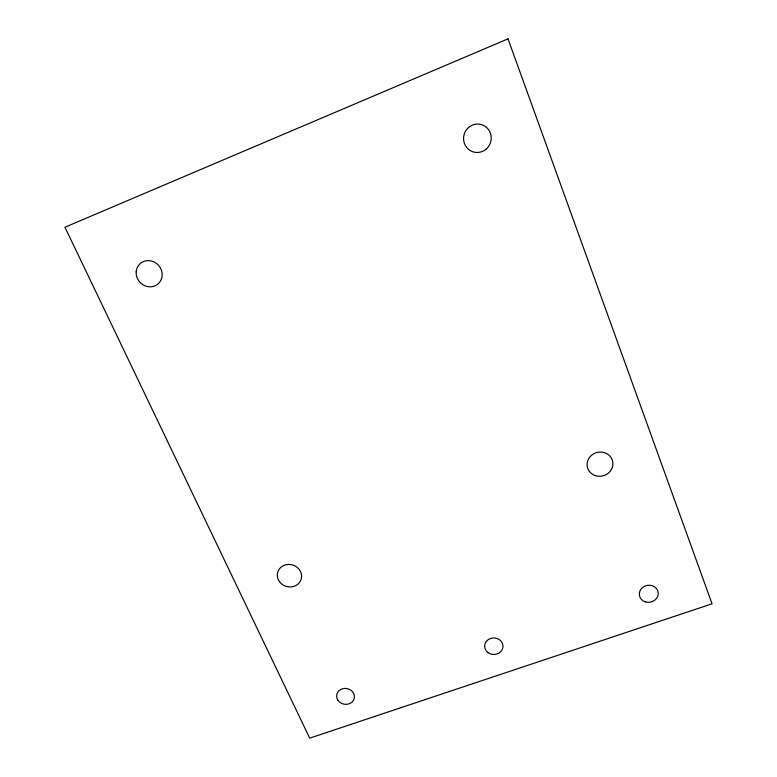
<?xml version="1.0" encoding="UTF-8"?>
<svg xmlns="http://www.w3.org/2000/svg" width="777" height="777" viewBox="0 0 777 777"><rect width="100%" height="100%" fill="white"/><g stroke="black" fill="none" stroke-linecap="round" stroke-linejoin="round"><path stroke-width="1.17" d="M508.012 38.85L64.947 227.224L309.712 738.15L712.053 603.797L508.012 38.85M486.48 148.844A14.268 13.811 -73.8 0 0 481.905 124.738A14.268 13.811 -73.8 0 0 463.811 141.22A14.268 13.811 -73.8 0 0 486.48 148.844M645.279 601.884A9.499 8.547 -10.4 0 0 658.119 592.21A9.499 8.547 -10.4 0 0 642.87 587.286A9.499 8.547 -10.4 0 0 645.279 601.884M595.396 475.641A12.956 12.082 -13.9 0 0 612.742 461.868A12.956 12.082 -13.9 0 0 591.86 455.001A12.956 12.082 -13.9 0 0 595.396 475.641M136.179 271.795A13.52 12.587 47.7 0 0 154.798 285.907A13.52 12.587 47.7 0 0 156.507 263.452A13.52 12.587 47.7 0 0 136.179 271.795M488.005 652.593A9.188 8.265 1 0 0 502.884 647.591A9.188 8.265 1 0 0 490.588 638.461A9.188 8.265 1 0 0 488.005 652.593M279.332 581.429A12.247 11.169 16.8 0 0 300.349 581.215A12.247 11.169 16.8 0 0 288.714 564.432A12.247 11.169 16.8 0 0 279.332 581.429M338.024 700.407A8.965 7.945 10.6 0 0 353.467 700.339A8.965 7.945 10.6 0 0 345.095 688.412A8.965 7.945 10.6 0 0 338.024 700.407"/></g></svg>
